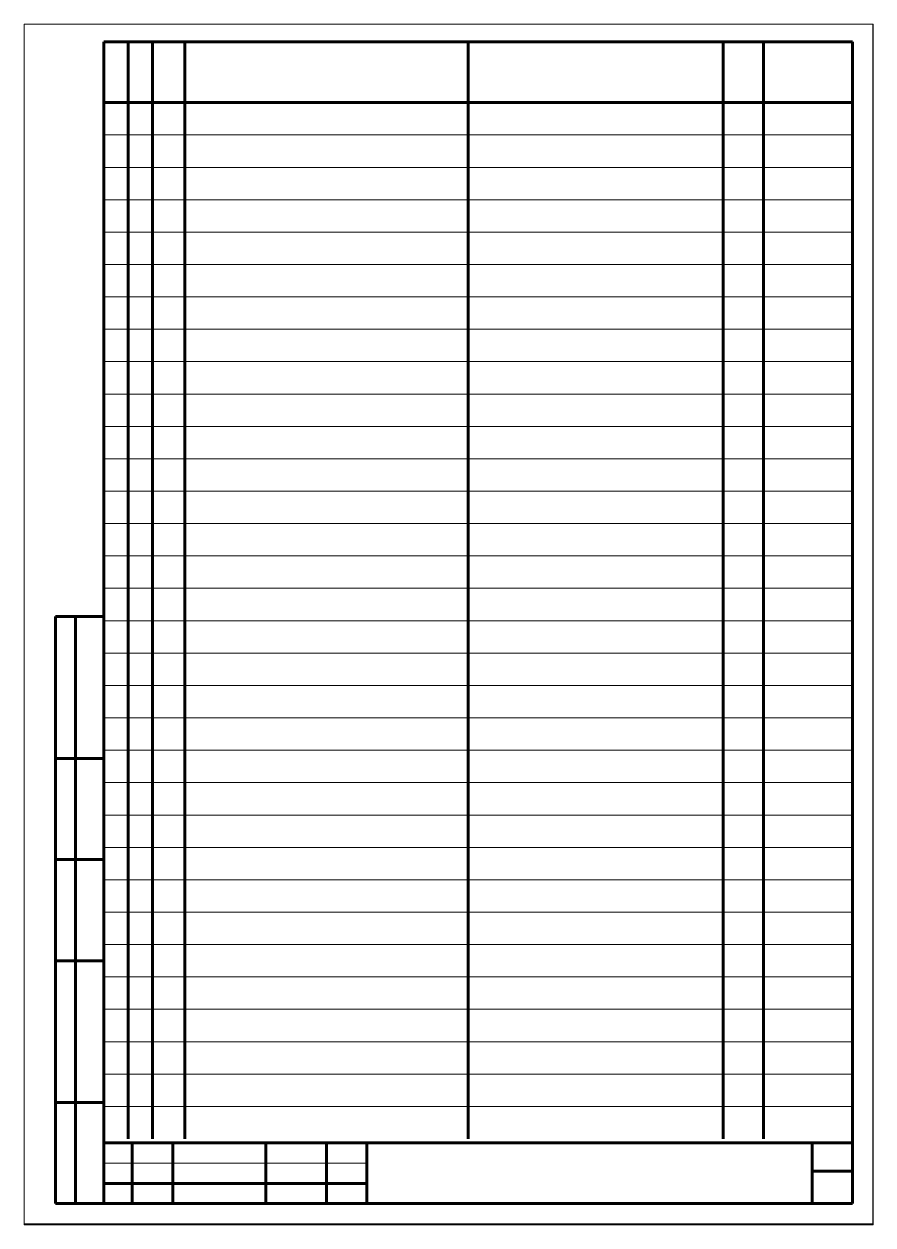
# Paper-space layout 'Layout2' of a CAD drawing. Header units: millimetres. Extents: x 0 to 210, y 0 to 297.
# The model-space entities are those that its viewports show. They can reach past a viewport. Long polylines and large blocks are cut down to what shows.
import ezdxf

# ---------------------------------------------------------------- set-up
doc = ezdxf.new("R2010")
doc.units = ezdxf.units.MM
doc.linetypes.add('K5LT_BASIC', pattern=[0])
doc.linetypes.add('K5LT_THIN', pattern=[0])
doc.layers.add('AM_VIEWS', color=1, linetype='Continuous', lineweight=25, plot=False)
doc.styles.add('KTEXTSTYLE', font='GOST_AU.SHX', dxfattribs={"width": 0.96, "height": 5})

# ---------------------------------------------------------------- blocks, each defined once
blk = doc.blocks.new('U1')
at = {"color": 7, "linetype": 'K5LT_THIN', "lineweight": 18, "true_color": 0xffffff}
for p, q in [((0, -302), (210, -302)), ((0, -599), (0, -302)), ((210, -302), (210, -599)), ((20, -330), (26, -330)), ((26, -330), (32, -330)), ((32, -330), (40, -330)), ((40, -330), (110, -330)), ((110, -330), (173, -330)), ((173, -330), (183, -330)), ((183, -330), (205, -330)), ((20, -338), (26, -338)), ((26, -338), (32, -338)), ((32, -338), (40, -338)), ((40, -338), (110, -338)), ((110, -338), (173, -338)), ((173, -338), (183, -338)), ((183, -338), (205, -338)), ((20, -346), (26, -346)), ((26, -346), (32, -346)), ((32, -346), (40, -346)), ((40, -346), (110, -346)), ((110, -346), (173, -346)), ((173, -346), (183, -346)), ((183, -346), (205, -346)), ((20, -354), (26, -354)), ((26, -354), (32, -354)), ((32, -354), (40, -354)), ((40, -354), (110, -354)), ((110, -354), (173, -354)), ((173, -354), (183, -354)), ((183, -354), (205, -354)), ((20, -362), (26, -362)), ((26, -362), (32, -362)), ((32, -362), (40, -362)), ((40, -362), (110, -362)), ((110, -362), (173, -362)), ((173, -362), (183, -362)), ((183, -362), (205, -362)), ((20, -370), (26, -370)), ((26, -370), (32, -370)), ((32, -370), (40, -370)), ((40, -370), (110, -370)), ((110, -370), (173, -370)), ((173, -370), (183, -370)), ((183, -370), (205, -370)), ((20, -378), (26, -378)), ((26, -378), (32, -378)), ((32, -378), (40, -378)), ((40, -378), (110, -378)), ((110, -378), (173, -378)), ((173, -378), (183, -378)), ((183, -378), (205, -378)), ((20, -386), (26, -386)), ((26, -386), (32, -386)), ((32, -386), (40, -386)), ((40, -386), (110, -386)), ((110, -386), (173, -386)), ((173, -386), (183, -386)), ((183, -386), (205, -386)), ((20, -394), (26, -394)), ((26, -394), (32, -394)), ((32, -394), (40, -394)), ((40, -394), (110, -394)), ((110, -394), (173, -394)), ((173, -394), (183, -394)), ((183, -394), (205, -394)), ((20, -402), (26, -402)), ((26, -402), (32, -402)), ((32, -402), (40, -402)), ((40, -402), (110, -402)), ((110, -402), (173, -402)), ((173, -402), (183, -402)), ((183, -402), (205, -402)), ((20, -410), (26, -410)), ((26, -410), (32, -410)), ((32, -410), (40, -410)), ((40, -410), (110, -410)), ((110, -410), (173, -410)), ((173, -410), (183, -410)), ((183, -410), (205, -410)), ((20, -418), (26, -418)), ((26, -418), (32, -418)), ((32, -418), (40, -418)), ((40, -418), (110, -418)), ((110, -418), (173, -418)), ((173, -418), (183, -418)), ((183, -418), (205, -418)), ((20, -426), (26, -426)), ((26, -426), (32, -426)), ((32, -426), (40, -426)), ((40, -426), (110, -426)), ((110, -426), (173, -426)), ((173, -426), (183, -426)), ((183, -426), (205, -426)), ((20, -434), (26, -434)), ((26, -434), (32, -434)), ((32, -434), (40, -434)), ((40, -434), (110, -434)), ((110, -434), (173, -434)), ((173, -434), (183, -434)), ((183, -434), (205, -434)), ((20, -442), (26, -442)), ((26, -442), (32, -442)), ((32, -442), (40, -442)), ((40, -442), (110, -442)), ((110, -442), (173, -442)), ((173, -442), (183, -442)), ((183, -442), (205, -442)), ((20, -450), (26, -450)), ((26, -450), (32, -450)), ((32, -450), (40, -450)), ((40, -450), (110, -450)), ((110, -450), (173, -450)), ((173, -450), (183, -450)), ((183, -450), (205, -450)), ((20, -458), (26, -458)), ((26, -458), (32, -458)), ((32, -458), (40, -458)), ((40, -458), (110, -458)), ((110, -458), (173, -458)), ((173, -458), (183, -458)), ((183, -458), (205, -458)), ((20, -466), (26, -466)), ((26, -466), (32, -466)), ((32, -466), (40, -466)), ((40, -466), (110, -466)), ((110, -466), (173, -466)), ((173, -466), (183, -466)), ((183, -466), (205, -466)), ((20, -474), (26, -474)), ((26, -474), (32, -474)), ((32, -474), (40, -474)), ((40, -474), (110, -474)), ((110, -474), (173, -474)), ((173, -474), (183, -474)), ((183, -474), (205, -474)), ((20, -482), (26, -482)), ((26, -482), (32, -482)), ((32, -482), (40, -482)), ((40, -482), (110, -482)), ((110, -482), (173, -482)), ((173, -482), (183, -482)), ((183, -482), (205, -482)), ((20, -490), (26, -490)), ((26, -490), (32, -490)), ((32, -490), (40, -490)), ((40, -490), (110, -490)), ((110, -490), (173, -490)), ((173, -490), (183, -490)), ((183, -490), (205, -490)), ((20, -498), (26, -498)), ((26, -498), (32, -498)), ((32, -498), (40, -498)), ((40, -498), (110, -498)), ((110, -498), (173, -498)), ((173, -498), (183, -498)), ((183, -498), (205, -498)), ((20, -506), (26, -506)), ((26, -506), (32, -506)), ((32, -506), (40, -506)), ((40, -506), (110, -506)), ((110, -506), (173, -506)), ((173, -506), (183, -506)), ((183, -506), (205, -506)), ((20, -514), (26, -514)), ((26, -514), (32, -514)), ((32, -514), (40, -514)), ((40, -514), (110, -514)), ((110, -514), (173, -514)), ((173, -514), (183, -514)), ((183, -514), (205, -514)), ((20, -522), (26, -522)), ((26, -522), (32, -522)), ((32, -522), (40, -522)), ((40, -522), (110, -522)), ((110, -522), (173, -522)), ((173, -522), (183, -522)), ((183, -522), (205, -522)), ((20, -530), (26, -530)), ((26, -530), (32, -530)), ((32, -530), (40, -530)), ((40, -530), (110, -530)), ((110, -530), (173, -530)), ((173, -530), (183, -530)), ((183, -530), (205, -530)), ((20, -538), (26, -538)), ((26, -538), (32, -538)), ((32, -538), (40, -538)), ((40, -538), (110, -538)), ((110, -538), (173, -538)), ((173, -538), (183, -538)), ((183, -538), (205, -538)), ((20, -546), (26, -546)), ((26, -546), (32, -546)), ((32, -546), (40, -546)), ((40, -546), (110, -546)), ((110, -546), (173, -546)), ((173, -546), (183, -546)), ((183, -546), (205, -546)), ((20, -554), (26, -554)), ((26, -554), (32, -554)), ((32, -554), (40, -554)), ((40, -554), (110, -554)), ((110, -554), (173, -554)), ((173, -554), (183, -554)), ((183, -554), (205, -554)), ((20, -562), (26, -562)), ((26, -562), (32, -562)), ((32, -562), (40, -562)), ((40, -562), (110, -562)), ((110, -562), (173, -562)), ((173, -562), (183, -562)), ((183, -562), (205, -562)), ((20, -570), (26, -570)), ((26, -570), (32, -570)), ((32, -570), (40, -570)), ((40, -570), (110, -570)), ((110, -570), (173, -570)), ((173, -570), (183, -570)), ((183, -570), (205, -570)), ((20, -584), (85, -584)), ((210, -599), (0, -599))]:
    blk.add_line(p, q, dxfattribs=at)
at = {"color": 143, "linetype": 'K5LT_BASIC', "lineweight": 60, "true_color": 0x33acca}
for p, q in [((20, -307), (205, -307)), ((20, -594), (20, -307)), ((26, -307), (26, -322)), ((32, -307), (32, -322)), ((40, -307), (40, -322)), ((110, -307), (110, -322)), ((173, -307), (173, -322)), ((183, -307), (183, -322)), ((205, -307), (205, -594)), ((20, -322), (205, -322)), ((26, -322), (26, -330)), ((32, -322), (32, -330)), ((40, -322), (40, -330)), ((110, -322), (110, -330)), ((173, -322), (173, -330)), ((183, -322), (183, -330)), ((26, -330), (26, -338)), ((32, -330), (32, -338)), ((40, -330), (40, -338)), ((110, -330), (110, -338)), ((173, -330), (173, -338)), ((183, -330), (183, -338)), ((26, -338), (26, -346)), ((32, -338), (32, -346)), ((40, -338), (40, -346)), ((110, -338), (110, -346)), ((173, -338), (173, -346)), ((183, -338), (183, -346)), ((26, -346), (26, -354)), ((32, -346), (32, -354)), ((40, -346), (40, -354)), ((110, -346), (110, -354)), ((173, -346), (173, -354)), ((183, -346), (183, -354)), ((26, -354), (26, -362)), ((32, -354), (32, -362)), ((40, -354), (40, -362)), ((110, -354), (110, -362)), ((173, -354), (173, -362)), ((183, -354), (183, -362)), ((26, -362), (26, -370)), ((32, -362), (32, -370)), ((40, -362), (40, -370)), ((110, -362), (110, -370)), ((173, -362), (173, -370)), ((183, -362), (183, -370)), ((26, -370), (26, -378)), ((32, -370), (32, -378)), ((40, -370), (40, -378)), ((110, -370), (110, -378)), ((173, -370), (173, -378)), ((183, -370), (183, -378)), ((26, -378), (26, -386)), ((32, -378), (32, -386)), ((40, -378), (40, -386)), ((110, -378), (110, -386)), ((173, -378), (173, -386)), ((183, -378), (183, -386)), ((26, -386), (26, -394)), ((32, -386), (32, -394)), ((40, -386), (40, -394)), ((110, -386), (110, -394)), ((173, -386), (173, -394)), ((183, -386), (183, -394)), ((26, -394), (26, -402)), ((32, -394), (32, -402)), ((40, -394), (40, -402)), ((110, -394), (110, -402)), ((173, -394), (173, -402)), ((183, -394), (183, -402)), ((26, -402), (26, -410)), ((32, -402), (32, -410)), ((40, -402), (40, -410)), ((110, -402), (110, -410)), ((173, -402), (173, -410)), ((183, -402), (183, -410)), ((26, -410), (26, -418)), ((32, -410), (32, -418)), ((40, -410), (40, -418)), ((110, -410), (110, -418)), ((173, -410), (173, -418)), ((183, -410), (183, -418)), ((26, -418), (26, -426)), ((32, -418), (32, -426)), ((40, -418), (40, -426)), ((110, -418), (110, -426)), ((173, -418), (173, -426)), ((183, -418), (183, -426)), ((26, -426), (26, -434)), ((32, -426), (32, -434)), ((40, -426), (40, -434)), ((110, -426), (110, -434)), ((173, -426), (173, -434)), ((183, -426), (183, -434)), ((26, -434), (26, -442)), ((32, -434), (32, -442)), ((40, -434), (40, -442)), ((110, -434), (110, -442)), ((173, -434), (173, -442)), ((183, -434), (183, -442)), ((26, -442), (26, -450)), ((32, -442), (32, -450)), ((40, -442), (40, -450)), ((110, -442), (110, -450)), ((173, -442), (173, -450)), ((183, -442), (183, -450)), ((8, -594), (8, -449)), ((20, -449), (8, -449)), ((13, -594), (13, -449)), ((26, -450), (26, -458)), ((32, -450), (32, -458)), ((40, -450), (40, -458)), ((110, -450), (110, -458)), ((173, -450), (173, -458)), ((183, -450), (183, -458)), ((26, -458), (26, -466)), ((32, -458), (32, -466)), ((40, -458), (40, -466)), ((110, -458), (110, -466)), ((173, -458), (173, -466)), ((183, -458), (183, -466)), ((26, -466), (26, -474)), ((32, -466), (32, -474)), ((40, -466), (40, -474)), ((110, -466), (110, -474)), ((173, -466), (173, -474)), ((183, -466), (183, -474)), ((26, -474), (26, -482)), ((32, -474), (32, -482)), ((40, -474), (40, -482)), ((110, -474), (110, -482)), ((173, -474), (173, -482)), ((183, -474), (183, -482)), ((26, -482), (26, -490)), ((32, -482), (32, -490)), ((40, -482), (40, -490)), ((110, -482), (110, -490)), ((173, -482), (173, -490)), ((183, -482), (183, -490)), ((20, -484), (8, -484)), ((26, -490), (26, -498)), ((32, -490), (32, -498)), ((40, -490), (40, -498)), ((110, -490), (110, -498)), ((173, -490), (173, -498)), ((183, -490), (183, -498)), ((26, -498), (26, -506)), ((32, -498), (32, -506)), ((40, -498), (40, -506)), ((110, -498), (110, -506)), ((173, -498), (173, -506)), ((183, -498), (183, -506)), ((26, -506), (26, -514)), ((32, -506), (32, -514)), ((40, -506), (40, -514)), ((110, -506), (110, -514)), ((173, -506), (173, -514)), ((183, -506), (183, -514)), ((20, -509), (8, -509)), ((26, -514), (26, -522)), ((32, -514), (32, -522)), ((40, -514), (40, -522)), ((110, -514), (110, -522)), ((173, -514), (173, -522)), ((183, -514), (183, -522)), ((26, -522), (26, -530)), ((32, -522), (32, -530)), ((40, -522), (40, -530)), ((110, -522), (110, -530)), ((173, -522), (173, -530)), ((183, -522), (183, -530)), ((26, -530), (26, -538)), ((32, -530), (32, -538)), ((40, -530), (40, -538)), ((110, -530), (110, -538)), ((173, -530), (173, -538)), ((183, -530), (183, -538)), ((20, -534), (8, -534)), ((26, -538), (26, -546)), ((32, -538), (32, -546)), ((40, -538), (40, -546)), ((110, -538), (110, -546)), ((173, -538), (173, -546)), ((183, -538), (183, -546)), ((26, -546), (26, -554)), ((32, -546), (32, -554)), ((40, -546), (40, -554)), ((110, -546), (110, -554)), ((173, -546), (173, -554)), ((183, -546), (183, -554)), ((26, -554), (26, -562)), ((32, -554), (32, -562)), ((40, -554), (40, -562)), ((110, -554), (110, -562)), ((173, -554), (173, -562)), ((183, -554), (183, -562)), ((26, -562), (26, -570)), ((32, -562), (32, -570)), ((40, -562), (40, -570)), ((110, -562), (110, -570)), ((173, -562), (173, -570)), ((183, -562), (183, -570)), ((20, -569), (8, -569)), ((26, -570), (26, -578)), ((32, -570), (32, -578)), ((40, -570), (40, -578)), ((110, -570), (110, -578)), ((173, -570), (173, -578)), ((183, -570), (183, -578)), ((20, -579), (205, -579)), ((20, -594), (20, -579)), ((27, -594), (27, -579)), ((37, -594), (37, -579)), ((60, -594), (60, -579)), ((75, -594), (75, -579)), ((85, -594), (85, -579)), ((195, -594), (195, -579)), ((195, -586), (205, -586)), ((20, -589), (27, -589)), ((27, -589), (37, -589)), ((37, -589), (60, -589)), ((60, -589), (75, -589)), ((75, -589), (85, -589)), ((20, -594), (8, -594)), ((205, -594), (20, -594))]:
    blk.add_line(p, q, dxfattribs=at)

msp = doc.modelspace()

# ---------------------------------------------------------------- block references
msp.add_blockref('U1', (0, 0))

psp = doc.layouts.new('Layout2')

# ---------------------------------------------------------------- viewports
at = {"layer": 'AM_VIEWS'}
psp.add_viewport(center=(105.05, 148.64), size=(209.8, 296.684), view_center_point=(105.15, -450.94), view_height=296.684, dxfattribs=at)

doc.saveas('drawing.dxf')
